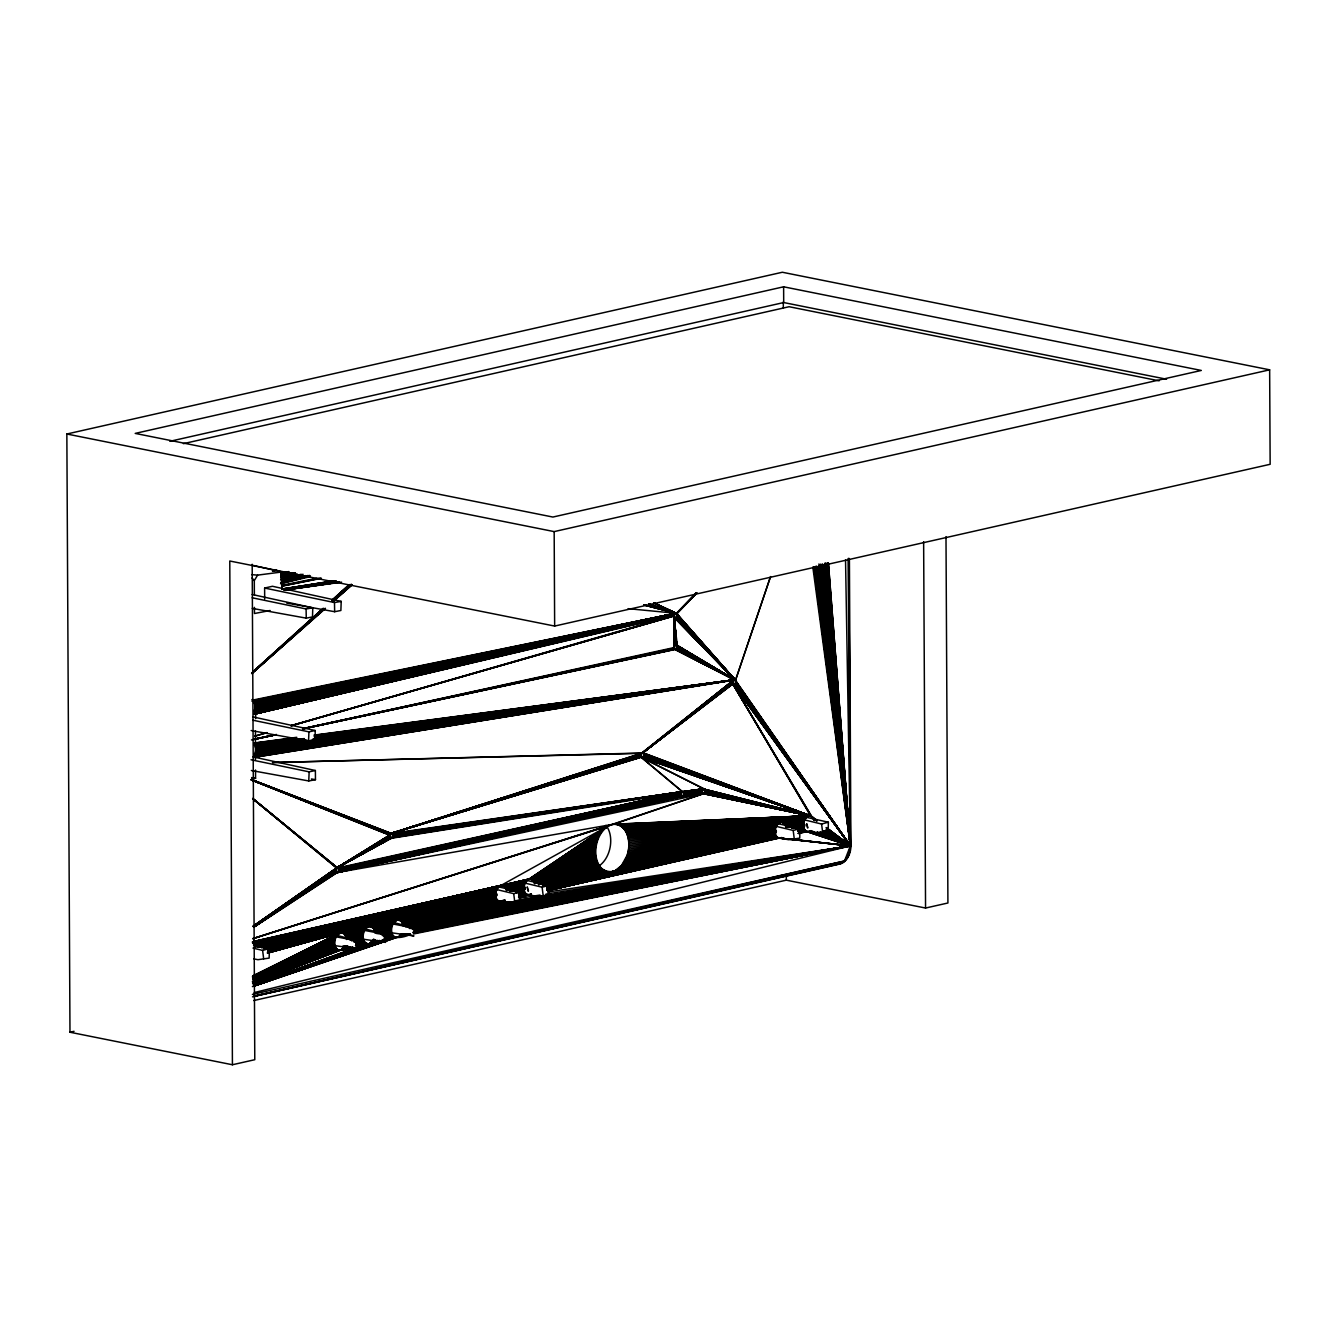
<?xml version="1.0" encoding="UTF-8"?>
<svg xmlns="http://www.w3.org/2000/svg" width="1337" height="1337" viewBox="0 0 1337 1337"><rect width="100%" height="100%" fill="white"/><g stroke="black" fill="none" stroke-linecap="round" stroke-linejoin="round"><path stroke-width="1.5" d="M282.007 588.096L282.107 571.952L253.011 565.367M255.467 759.7L255.467 730.921M255.618 718.688L255.835 700.354L251.941 699.552M335.487 870.504C338.478 861.897 340.016 877.256 335.487 870.504L253.495 926.574L335.487 870.153M352.784 947.114C347.536 950.724 334.083 953.348 334.267 943.437C334.083 939.276 335.921 934.296 340.133 932.842L495.191 894.654L496.729 888.838L500.539 885.579L253.027 941.766M379.324 940.362C374.393 945.125 362.377 946.061 362.661 937.02C362.477 932.858 364.316 927.878 368.544 926.424L495.191 894.654C494.59 900.002 500.372 903.545 505.119 900.57M816.857 820.433L809.587 815.804L613.633 824.21L337.141 872.526L682.455 796.451L684.059 793.192L703.563 788.88L390.972 838.332L389.468 837.246L390.956 833.536L641.158 757.243L704.365 789.014L704.833 792.54L703.463 793.693L337.141 872.526L253.93 927.143M410.576 934.413C404.209 937.27 390.588 941.215 391.039 930C391.056 926.023 392.894 921.36 396.939 920.006L495.191 894.654L263.406 947.064L495.191 894.102M253.311 926.207L336.54 868.031L252.96 798.908L337.225 867.696L391.44 838.165L392.727 835.541L391.758 833.586L251.389 779.655L390.053 834.154L251.306 779.755L389.568 834.973M703.596 793.677L810.356 815.904L704.733 789.348L810.356 815.904L703.463 793.693L608.97 825.481L528.934 879.144C522.433 881.116 521.046 894.62 529.017 894.888M609.221 871.991L547.368 889.673L615.037 870.688L621.488 865.54L626.869 855.814L808.033 816.088L780.039 822.372L776.212 825.648L612.714 871.557C590.152 873.379 591.155 837.731 605.611 827.603L533.664 881.317L534.533 883.59L605.611 827.603L533.898 881.735M615.939 824.26L809.203 815.821L626.869 855.814C631.315 844.65 628.724 824.478 613.633 824.21L703.463 793.693L682.104 796.501L680.683 794.278L682.321 791.671L338.478 868.281M684.059 793.192L641.158 757.243L641.342 753.216L642.83 752.748L810.723 816.005L732.843 683.992L732.91 681.018L734.949 679.931L676.171 649.431C672.946 650.501 673.681 643.832 676.589 644.919L735.35 680.215L676.723 613.666L653.91 602.853L676.321 613.382L696.493 592.625L676.539 613.499M643.649 753.516L643.515 756.358L641.576 757.477L810.723 816.005L642.83 752.748L733.562 680.182L253.93 757.377L734.264 679.848L675.018 649.515L302.563 729.033M291.215 725.757L673.881 615.922L291.215 725.69L673.881 616.09L674.115 646.891L673.881 615.922L674.717 613.817L676.321 613.382L653.693 602.887L676.321 613.382L648.529 603.772M674.182 646.556L673.881 616.09L675.787 618.045L677.274 614.987M676.171 649.431L677.458 646.64L673.898 616.424L676.271 644.785L673.881 616.257L674.784 645.42M682.789 791.638L703.563 788.88L701.825 791.337L703.229 793.727M811.074 816.155L732.843 683.992L735.283 683.909L735.517 680.416L676.806 613.767L696.895 592.943L676.723 613.666M839.435 863.903C846.923 861.713 850.365 853.09 850.382 845.87L778.953 838.149C773.739 836.778 773.872 829.458 776.212 825.648M780.424 822.288L807.648 816.255C802.501 819.046 800.963 828.556 806.612 831.547L850.382 845.87C850.332 852.906 847.173 860.995 840.188 863.702L254.03 996.266L841.675 863.084L844.499 861.011L848.828 854.31L850.382 845.87L848.878 558.95M253.529 945.042L269.389 948.601L269.155 958.094L257.924 959.699L253.93 958.896M495.041 900.119L509.029 902.926L520.243 901.322L520.477 891.829L498.668 886.932M527.062 880.515L548.872 885.412L548.655 894.904L537.424 896.509L523.435 893.701M778.151 823.742L799.961 828.639L799.743 838.132L788.512 839.736L774.524 836.929M802.919 830.511L816.907 833.319L828.138 831.714L828.372 822.222L804.573 816.89M252.141 594.48L312.791 607.817L312.49 616.909L306.257 618.145L252.275 608.385M264.676 599.06L264.626 588.046L272.447 586.274L341.202 601.399L340.885 610.491L334.651 611.711L286.67 603.037M308.563 740.965L308.931 731.857L315.164 730.52L315.248 739.729L308.563 740.965L251.155 730.537M308.763 780.958L309.148 771.85L315.382 770.513L315.465 779.705L308.763 780.958L251.373 770.513M494.79 896.442L496.746 895.606L496.261 893.283C494.072 891.378 498.166 896.074 496.528 893.851M523.185 890.024L525.14 889.189L524.656 886.866C522.466 884.96 526.561 889.657 524.923 887.434M774.29 833.252L776.229 832.416L775.744 830.093C773.555 828.188 777.666 832.884 776.028 830.661M802.685 826.834L804.623 825.999L804.139 823.676C801.949 821.77 806.061 826.467 804.423 824.227M338.829 870.404L681.636 792.072M770.229 577.434L735.434 680.316L677.257 614.836M770.58 576.548L735.517 680.416L850.382 845.87L848.828 854.31L844.499 861.011L254.13 996.082M735.668 683.207L850.382 845.87L844.499 861.011L252.409 994.427M392.343 837.163L682.438 791.654L641.459 757.444L703.797 788.863M373.792 938.992L369.48 943.487L253.696 985.001L368.628 943.721M345.147 945.944L341.085 949.905L253.245 983.514M254.364 594.998L254.297 580.609L257.623 575.127L282.107 571.952M338.328 871.64L681.519 792.172L338.896 869.718L682.321 791.671L338.679 868.649M735.367 683.792L850.382 845.87L254.214 992.589M253.896 986.138L397.874 937.07L401.334 934.112M391.891 837.814L682.438 791.654L338.027 867.847M676.622 613.583L696.744 592.792M252.71 672.093L321.682 609.605M252.442 672.143L323.236 608.335M252.726 672.177L323.27 608.452M332.462 600.146L349.325 584.904M251.623 673.23L323.036 609.104M332.261 600.48L349.308 585.105L332.295 600.614M349.408 585.372L332.445 600.948M251.674 673.33L323.086 609.204M332.512 601.032L351.163 584.336M323.253 609.471L251.724 673.43L325.108 608.335M351.23 584.453L332.579 601.132L351.313 584.536M332.729 601.282L351.414 584.62M332.813 601.349L351.598 584.77M251.857 673.53L325.459 608.452M351.715 584.821L332.98 601.449L351.815 584.854M333.18 601.516L352.032 584.904M683.04 796.15L702.66 789.398L684.093 793.677L703.446 788.897L684.076 793.342M534.081 882.169L605.611 827.603L537.975 883.072L599.862 834.405M603.522 829.525L537.959 883.088L600.697 833.068M537.975 882.554L605.611 827.603L534.265 882.621M602.536 830.628L537.992 883.088L601.583 831.815M536.321 883.339L605.611 827.603L534.416 883.088M642.128 752.731L733.562 680.182L642.83 752.748L732.843 683.992L814.032 820.4M642.479 752.681L733.562 680.182M536.254 882.821L605.611 827.603M732.659 681.636L642.83 752.748L732.776 683.859L811.425 816.339M732.609 681.803L642.83 752.748L732.726 683.725M732.542 682.137L642.83 752.748L732.659 683.591M732.509 682.472L642.83 752.748L732.826 681.168L642.83 752.748L732.576 683.291M732.509 682.655L642.83 752.748L732.559 683.14M732.526 682.823L642.83 752.748L732.526 682.973M538.059 883.155L599.076 835.809M538.026 883.222L598.374 837.263M596.636 841.942L538.109 883.339L597.723 838.784M642.746 757.277L810.723 816.005L643.699 753.65M533.664 881.317L606.714 826.801L529.335 879.061L253.462 941.432M531.307 893.801L519.023 897.144M529.719 879.011L533.162 880.598L606.714 826.801L529.335 879.061M538.142 883.256L597.138 840.338M532.878 880.281L606.714 826.801L530.104 879.011M532.577 879.997L606.714 826.801L530.488 879.027M532.26 879.746L606.714 826.801L530.856 879.094M531.925 879.529L606.714 826.801L531.224 879.194M336.222 868.331L253.295 926.223L336.038 868.582M531.591 879.345L606.714 826.801M253.044 926.29L336.54 868.031M253.161 926.391L335.871 868.866M253.595 926.14L335.804 869.017M335.57 869.652L253.512 926.424M253.545 926.29L335.62 869.485M595.583 846.889L538.243 883.49L596.202 843.563M253.495 926.524L335.487 870.337M335.487 870.671L253.512 926.708L335.587 871.289M253.529 926.758L335.554 871.139M335.637 871.44L253.612 926.976L335.687 871.574M253.813 927.126L337.024 872.543M538.159 883.456L595.851 845.218M364.065 930.519L348.305 939.109L366.856 927.226M354.188 941.766L362.645 936.418L350.578 939.142M392.744 923.583L376.733 932.624L395.251 920.792M376.95 933.711L391.039 930L382.583 935.348L391.039 930L376.95 933.176L391.056 929.382M502.545 900.486L501.007 901.222L504.951 900.319L397.356 919.906L268.219 950.356M703.947 793.526L810.356 815.904L704.816 789.448M798.573 833.553L810.423 830.879L850.382 845.87L848.861 558.248M364.349 930.017L348.322 939.042L366.455 927.51M342.74 948.952L347.72 945.811M354.355 941.632L362.645 936.418L350.561 939.593M393.379 922.63L376.616 932.641L394.85 921.093M371.134 942.535L374.46 940.446M382.75 935.215L391.039 930L378.488 933.778M364.65 929.516L348.188 939.092L366.054 927.845M343.141 948.618L346.383 946.579M354.522 941.499L362.645 936.418L350.093 940.195M393.713 922.196L376.65 932.591L394.448 921.427M371.536 942.201L374.778 940.162M382.917 935.081L391.039 930L380.226 933.644M253.128 798.841L337.108 867.73L389.518 835.14L251.206 779.956M252.609 798.39L337.225 867.696L389.451 835.291M390.855 838.349L337.225 867.696L389.418 835.458M364.968 929.065L348.222 939.059L365.686 928.212M343.509 948.251L346.985 946.095M355.692 940.713L362.645 936.418L351.832 940.061M376.683 932.557L394.081 921.795M382.349 935.365L391.039 930L380.159 934.045M389.351 835.792L337.225 867.696L390.621 838.349L337.225 867.696L389.385 835.625M538.226 883.59L595.383 848.544M390.287 838.249L337.225 867.696L389.334 835.976L337.225 867.696L390.504 838.316L337.225 867.696L389.318 836.31M348.255 939.009L365.319 928.63M343.876 947.849L347.286 945.76M355.826 940.563L362.645 936.418L351.765 940.463M347.119 946.379L341.938 949.504L347.135 946.529M355.759 941.181L362.661 937.02L354.205 942.117M374.928 933.025L395.668 920.541L374.795 931.856M373.792 941.014L370.332 943.086L375.563 940.396M384.154 934.764L391.056 930.602L382.599 935.699M390.187 838.199L337.225 867.696L389.318 836.477M354.272 941.415L362.645 936.418L351.681 940.864M382.666 934.998L391.039 930L381.897 933.711M389.418 837.112L337.225 867.696L389.802 837.864L337.225 867.696L389.385 836.945L337.225 867.696L389.986 838.048L337.225 867.696L389.334 836.644M595.283 853.507L538.427 883.757L595.266 850.215M389.719 837.764L337.225 867.696L389.468 837.246M525.692 881.551L509.882 890.208L527.781 879.646L506.238 890.526L528.165 879.445L506.021 889.506M354.422 941.198L362.645 936.418L353.419 940.463M393.045 923.098L376.583 932.674L391.958 925.187M382.817 934.78L391.039 930L381.814 934.045M526.009 881.15L509.932 890.141L527.413 879.88M806.896 816.69L789.365 826.901L805.509 817.96M389.652 837.647L337.225 867.696L389.518 837.397M527.045 880.147L509.815 890.141L526.694 880.448M789.298 826.934L806.529 816.957M337.225 867.696L389.585 837.514M516.817 892.13L523.586 888.236L510.199 891.261L523.603 887.684M806.178 817.258L789.248 826.985L804.891 818.779M797.988 827.971L803.069 825.046L791.604 827.636M346.484 938.858L367.257 926.959L346.3 937.722L346.534 939.46L367.257 926.959L346.4 938.29M355.792 941.566L362.711 937.605M375.53 940.112L370.332 943.086L375.547 940.262M384.187 935.148L391.106 931.187M509.999 890.074L526.343 880.782M805.827 817.592L789.482 826.884L807.264 816.456L785.721 827.336L807.648 816.255L780.808 822.238M797.621 828.138L803.069 825.046L791.588 828.004M355.525 940.429L362.645 936.418L353.319 940.78M383.92 934.011L391.039 930L383.585 933.493M516.433 892.23L523.586 888.236L512.104 891.194M538.326 883.724L595.232 851.87M509.915 889.59L527.781 879.646L508.093 890.091M516.45 892.765L523.603 888.787M787.627 827.402L807.264 816.456L787.593 826.901M797.738 828.572L803.086 825.597M805.192 818.361L789.365 827.018L804.356 819.698M355.642 940.229L362.645 936.418L354.138 940.63M392.46 924.101L376.7 932.674L392.192 924.636M382.282 934.764L391.039 930L382.532 934.212M355.843 941.967L362.795 938.19M384.237 935.532L391.189 931.755M525.408 881.969L509.832 890.275L525.123 882.42M518.271 892.18L523.636 889.322M797.771 828.973L803.136 826.132M781.66 837.53L547.669 890.643L776.864 837.179M363.798 931.053L348.272 939.159L363.564 931.622M354.021 940.914L362.645 936.418M382.415 934.496L391.039 930M516.767 891.762L523.586 888.236L513.993 891.01M789.265 827.168L804.607 819.23M796.25 828.572L803.069 825.046L791.571 828.372M344.796 934.429L368.11 926.558L345.598 935.683L367.692 926.742L346.3 937.722L344.144 933.761L340.567 932.741M347.035 947.498L341.52 949.721L346.851 946.98M355.776 942.401L362.895 938.741L355.909 942.334M377.268 940.329L369.914 943.304L375.262 940.563M384.17 935.984L391.29 932.324L384.304 935.917M595.416 855.128L538.443 883.857L595.633 856.699M510.065 890.275L524.873 882.888M516.182 891.929L523.586 888.236L513.96 891.328M797.52 827.82L803.069 825.046L793.443 828.138M253.746 975.592L339.28 933.159L267.801 953.014M252.526 976.227L338.462 933.644M254.214 975.425L338.06 933.945M254.03 975.575L337.659 934.279M253.863 975.743L337.292 934.647M252.676 976.428L336.924 935.048M252.509 976.628L336.573 935.482M254.231 975.926L336.255 935.933M254.097 976.144L335.938 936.435M346.166 937.17L367.692 926.742L345.815 936.151M374.561 930.753L396.086 920.324L374.21 929.733L374.694 931.304L396.086 920.324L374.393 930.234M341.52 949.721L346.985 947.381M355.859 942.769L363.029 939.293M369.914 943.304L375.296 940.696M384.254 936.351L391.423 932.875M252.944 976.879L335.654 936.936M252.827 977.113L335.403 937.488M510.015 890.375L524.622 883.373M516.283 891.746L523.586 888.236L515.848 890.96M520.143 892.113L523.82 890.358M804.122 820.183L789.515 827.185L803.905 820.684M795.766 828.556L803.069 825.046L793.393 828.439M797.788 829.809L803.303 827.168M252.726 977.364L335.169 938.039M252.626 977.631L334.952 938.607M252.543 977.882L334.768 939.192M362.995 933.376L348.372 939.309L363.346 932.19M391.741 925.772L376.817 932.758L391.557 926.357M253.328 977.765L334.601 939.794M253.261 978.032L334.484 940.396M253.211 978.316L334.384 940.997M345.999 936.652L367.692 926.742M355.976 943.12L363.196 939.811M384.371 936.702L391.591 933.393M524.405 883.874L509.982 890.475L524.221 884.392M516.366 891.545L523.586 888.236L516.45 892.397L523.586 888.236L515.781 891.194M795.849 828.355L803.069 825.046L797.721 828.171L803.069 825.046L795.281 828.004M253.178 978.584L334.3 941.616M520.243 892.531L523.937 890.86M781.577 822.255L807.648 816.255L785.621 826.818L807.648 816.255L781.192 822.238M799.727 829.341L803.42 827.67M253.161 978.868L334.267 942.234M596.737 861.145L538.644 884.175L595.918 858.237M253.161 979.152L334.25 942.836M253.161 979.419L334.267 943.437M254.063 979.302L334.317 944.022M348.389 939.242L363.163 932.775M254.097 979.57L334.4 944.607M516.45 891.328L523.586 888.236L516.567 892.314L523.586 888.236L516.517 891.127M791.22 826.617L803.704 821.202M795.933 828.138L803.069 825.046L796 827.921M254.147 979.837L334.501 945.159M356.093 943.454L363.397 940.312M384.488 937.036L391.791 933.894M518.505 893.734L524.087 891.328M785.504 826.316L807.648 816.255L781.961 822.322M798.005 830.544L803.57 828.138M254.214 980.088L334.634 945.71M675.937 649.531L734.949 679.931L675.82 649.581M703.713 793.643L810.356 815.904L704.883 789.565M254.281 980.322L334.802 946.228M538.61 884.091L596.285 859.724M252.459 981.358L334.985 946.73M252.543 981.575L335.203 947.214M252.66 981.776L335.453 947.666M252.777 981.96L335.721 948.067M501.325 885.428L528.934 879.144L504.484 886.698L505.687 888.587L528.55 879.278L504.484 886.698L500.924 885.478L607.834 826.082L252.793 938.691L611.293 824.611M509.898 890.693L524.054 884.927M518.539 894.119L524.254 891.779L518.639 894.069M782.68 822.573L785.187 825.397L807.648 816.255L782.329 822.439M791.17 826.784L803.537 821.737M798.122 830.879L803.754 828.589L798.039 830.912M373.19 928.012L373.992 929.248L396.504 920.14L373.19 928.012L368.962 926.324M252.91 982.143L336.005 948.451M376.767 932.892L391.407 926.942M346.718 947.632L341.085 949.905L348.857 947.281M253.044 982.294L336.322 948.802M254.247 982.01L336.657 949.12M337.008 949.404L252.492 982.896L337.359 949.638M252.827 983.096L337.743 949.838M252.994 983.163L338.144 949.989M253.178 983.213L338.545 950.106M253.361 983.247L338.963 950.189M339.381 950.206L252.693 983.581L339.799 950.206M505.503 888.152L528.55 879.278L504.768 887.016M518.689 894.436L524.455 892.214M784.986 824.962L807.648 816.255L783.031 822.756M798.189 831.246L803.938 829.024M253.061 983.564L340.233 950.139M345.347 935.231L368.11 926.558L345.08 934.814M373.742 928.814L396.504 920.14L373.474 928.396M348.673 947.014L341.085 949.905L348.756 947.164M356.26 944.123L363.848 941.231M384.655 937.705L392.242 934.814M510.266 890.643L523.903 885.462M791.705 826.717L803.403 822.272M362.879 933.978L348.355 939.376L362.778 934.58M391.273 927.56L378.572 932.29L391.173 928.162M597.255 862.515L538.677 884.258L597.856 863.819M505.269 887.751L528.55 879.278L505.035 887.367M253.646 984.767L366.94 943.688L356.829 946.128M518.856 894.737L524.672 892.615M784.769 824.561L807.648 816.255L783.365 822.974M798.339 831.547L804.172 829.425M253.796 984.784L367.357 943.755M253.946 984.801L367.775 943.788M253.378 985.051L368.193 943.788M356.444 944.407L364.115 941.649M377.168 940.73L369.48 943.487L377.251 940.864M384.839 937.989L392.51 935.231M253.896 985.252L379.39 940.83M385.273 938.741L393.111 935.967L383.853 938.908M393.446 936.284L253.997 985.352L393.797 936.552M510.233 890.776L523.786 886.013M791.671 826.901L803.286 822.823M684.093 793.844L702.66 789.398L682.572 796.417L701.825 792.005M254.247 985.519L394.164 936.802M682.923 796.234L702.66 789.398L684.076 794.011M394.532 937.003L253.712 985.82L394.933 937.153M683.942 794.696L702.66 789.398L682.572 796.417L701.808 791.838L682.455 796.451L702.66 789.398L684.059 794.178L702.66 789.398L683.257 795.95L702.66 789.398L683.992 794.529M395.334 937.27L253.98 985.904L395.752 937.337M519.04 895.021L524.923 892.999M798.523 831.831L804.406 829.809M254.247 985.937L396.17 937.371M784.518 824.177L807.648 816.255L783.683 823.224M252.426 986.606L396.588 937.354M356.628 944.657L364.399 942.033M385.023 938.24L392.794 935.616M702.36 789.766L682.572 796.417L701.808 791.504M683.441 795.716L702.66 789.398L683.892 794.846M702.276 789.9L682.572 796.417L701.825 791.337M547.301 888.921L603.722 870.437L540.85 884.359L602.736 869.785M519.241 895.289L525.174 893.35M548.371 888.503L603.722 870.437L542.872 884.392M798.724 832.099L804.673 830.16M702.66 789.398L683.708 795.314M702.209 790.033L682.455 796.451L701.841 791.17M538.627 884.459L598.508 865.022M546.683 888.955L603.722 870.437L542.839 884.893M784.267 823.826L807.648 816.255L783.983 823.508M546.967 888.737L603.722 870.437L542.538 885.445M390.605 833.686L251.44 779.621L391.072 833.503L641.242 753.333L272.43 762.541L641.559 753.032M251.557 779.588L391.072 833.503L641.058 753.583M523.703 886.581L510.216 890.893L523.636 887.133M547.251 888.503L603.722 870.437L544.443 885.428M791.638 827.085L803.186 823.375M392.526 836.711L682.438 791.654L391.072 833.503L640.891 753.867M641.075 757.16L391.072 833.503L640.807 754.018M344.478 934.078L368.544 926.424L341.002 932.691M372.873 927.661L396.939 920.006L369.396 926.274M349.91 947.097L340.668 950.055L352.6 947.064M355.458 945.343L364.717 942.384M640.991 757.06L391.072 833.503L640.757 754.168M640.824 756.826L391.072 833.503L640.64 754.486M640.707 756.575L391.072 833.503L640.59 754.653M252.877 938.641L608.97 825.481M547.518 888.236L603.722 870.437L544.343 885.896M547.251 889.155L604.775 870.972M640.657 756.441L391.072 833.503L640.54 754.987M640.573 756.14L391.072 833.503L640.507 755.154M640.54 755.99L391.072 833.503L640.49 755.489M548.203 887.818L603.722 870.437L546.198 885.829M391.072 833.503L640.507 755.656M519.826 895.406L525.458 893.668L519.909 895.389M548.437 887.517L603.722 870.437L548.053 885.729M799.309 832.216L804.958 830.478L799.409 832.182M547.05 889.389L605.845 871.39M702.009 790.501L682.455 796.451L701.958 790.668M546.716 887.785L603.722 870.437L547.903 886.147M599.243 866.159L538.677 884.526L600.029 867.212M344.144 933.761L368.544 926.424L341.42 932.674M372.538 927.343L396.939 920.006L369.814 926.257M350.144 938.975L362.695 935.198M378.538 932.557L391.089 928.78M350.043 947.231L340.668 950.055L350.461 947.498M355.675 945.526L365.051 942.702M546.933 887.434L603.722 870.437L547.719 886.548M547.301 889.473L606.948 871.707M504.183 886.414L528.934 879.144L501.709 885.428M547.134 887.049L603.722 870.437M520.06 895.623L525.759 893.952M776.496 825.196L612.714 871.557L780.039 822.372L626.301 857.385M799.543 832.433L805.258 830.762M608.068 871.908L547.1 889.64L610.374 871.958M616.19 870.086L780.039 822.372L625.649 858.889M776.797 824.779L612.714 871.557L778.134 823.375M617.31 869.368L780.039 822.372L624.931 860.359M777.115 824.377L612.714 871.557L777.783 823.676M791.604 827.269L803.119 823.943M254.799 736.135L267.166 732.592L255.15 736.069M290.898 725.74L673.948 615.421L255.601 713.874L675.168 613.466M612.714 871.557L777.432 824.01M343.81 933.493L368.544 926.424L341.837 932.708M372.204 927.076L396.939 920.006L370.65 926.357M618.396 868.549L780.039 822.372L624.162 861.763M350.177 947.331L340.668 950.055L350.311 947.415M355.876 945.694L365.402 942.986M619.466 867.646L780.039 822.372L623.326 863.1M611.544 871.808L547.435 889.757L775.961 826.116M503.865 886.164L528.934 879.144L502.094 885.445M267.968 952.963L340.133 932.842L268.018 950.774M268.587 952.729L340.133 932.842L267.801 951.159M520.294 895.823L526.076 894.202M799.793 832.633L805.576 831.012M268.887 952.562L340.133 932.842L267.567 951.526M620.502 866.643L780.039 822.372L622.424 864.354M547.435 889.807L775.727 826.6M267.216 952.913L340.133 932.842L268.971 951.459M775.51 827.102L547.418 889.84L775.31 827.62M267.868 952.596L340.133 932.842L268.72 951.777M268.169 952.345L340.133 932.842L268.453 952.078M343.442 933.243L368.544 926.424L342.255 932.775M371.836 926.825L396.939 920.006L371.051 926.474M621.488 865.54L780.039 822.372M774.725 830.361L547.501 890.041L775.142 828.155M356.11 945.844L365.77 943.22M774.792 829.809L547.518 890.007L775.009 828.706M503.531 885.946L528.934 879.144L502.461 885.512M518.606 896.509L526.41 894.42M798.089 833.319L805.91 831.23M252.994 948.1L262.604 950.406L269.389 948.601M496.395 889.473L513.692 893.634L520.477 891.829M524.789 883.055L542.103 887.216L548.872 885.412M547.518 889.957L774.875 829.241M775.895 826.283L793.192 830.444L799.961 828.639M804.289 819.848L821.587 824.027L828.372 822.222M280.887 575.194L288.926 572.554M280.87 575.211L288.993 573.088M538.778 884.643L600.881 868.164M350.578 938.992L362.661 935.8M280.82 574.175L288.892 572.052M288.976 573.172L280.904 575.278L290.981 572.754L280.971 575.411L289.059 573.105M280.753 573.69L288.825 571.567M280.971 575.311L291.065 572.671M343.057 933.059L368.544 926.424L342.656 932.892M371.452 926.625L396.939 920.006M774.808 833.068L547.518 890.241L774.691 830.912M356.344 945.961L366.137 943.421M280.553 572.737L284.58 571.701M253.395 941.833L500.539 885.579L261.3 947.348L495.308 892.999M499.771 885.863L261.333 947.331L495.392 892.447M499.019 886.297L261.317 947.348L495.509 891.896M503.197 885.762L528.934 879.144L502.829 885.629M518.84 896.642L526.761 894.603M774.741 832.55L547.501 890.208L774.675 831.464M791.604 827.453L803.086 824.494M798.323 833.452L806.244 831.413M291.182 573.038L281.054 575.595L291.148 572.854M259.278 947.331L500.539 885.579L253.763 941.933M498.651 886.565L261.3 947.348L495.659 891.344M498.283 886.866L261.3 947.365L495.826 890.81M547.501 890.158L774.691 832.015M272.781 571.384L276.826 570.347M280.987 575.528L291.082 572.971M257.222 947.315L500.539 885.579L254.114 942.067M497.949 887.216L261.333 947.365L496.01 890.292M497.615 887.567L261.333 947.365L496.228 889.79M272.481 571.15L276.525 570.114M257.155 946.78L500.539 885.579L252.442 942.719M497.297 887.969L261.317 947.381L496.462 889.306M848.093 558.532L850.382 845.87L403.273 926.023L401.267 921.243L397.356 919.906L495.208 895.205M291.115 573.155L281.004 575.679L293.187 572.871M497.013 888.386L261.317 947.381L496.729 888.838M356.578 946.061L366.539 943.571M281.104 575.746L293.254 572.737M252.777 942.936L500.539 885.579L255.049 946.78L253.395 943.471L500.539 885.579L254.916 946.278M540.683 884.242L601.784 869.033M505.035 900.219L501.007 901.222L504.801 900.302M519.09 896.743L527.112 894.737M774.908 833.586L547.518 890.275L775.778 835.859M702.761 789.298L684.093 793.677L703.329 788.947M510.333 901.673L397.356 919.906L495.242 895.74M775.025 834.087L547.535 890.325L775.544 835.441M684.093 793.677L702.978 789.131M254.765 945.811L500.539 885.579L253.094 943.187M268.403 950.289L495.191 894.654L263.389 947.599M775.176 834.555L547.535 890.358L775.343 835.007M280.536 583.768L310.234 576.648M254.598 945.359L500.539 885.579L253.679 943.788M268.603 949.822L495.191 894.654L263.356 948.134M282.374 582.481L308.697 576.13M281.388 583.316L310.435 575.946M254.398 944.925L500.539 885.579L253.946 944.139M268.787 949.32L495.191 894.654L263.289 948.668M499.854 901.372L397.356 919.906L495.325 896.275M281.372 581.829L307.744 575.528M280.653 582.631L309.515 575.411M253.88 714.108L675.519 613.315L252.476 700.153M254.18 944.524L500.539 885.579M268.954 948.819L495.191 894.654L265.161 948.752M519.926 896.676L527.48 894.854M295.26 572.771L281.088 576.13L295.427 572.888M281.622 581.428L305.956 575.612M254.582 713.774L675.519 613.315L253.829 700.471M674.266 614.452L255.451 713.824L674.934 613.616M255.467 713.791L674.433 614.184M267.066 948.802L495.191 894.654M776.012 836.227L547.602 890.475L778.585 838.082M282.09 580.525L302.546 575.278M254.047 713.173L675.519 613.315L252.877 701.457M674.132 614.753L255.618 713.808L674.032 615.087M370.232 926.29L495.409 896.776M776.279 836.578L547.618 890.509L778.218 837.981M280.569 580.024L303.081 574.292M255.066 712.053L675.519 613.315L255.451 701.591M520.193 896.709L527.864 894.921M776.563 836.895L547.635 890.526L777.85 837.831M280.87 579.021L301.176 574.292M253.746 711.234L675.519 613.315L255.701 701.908M681.235 792.54L337.258 872.493L701.858 792.172M681.068 792.824L337.258 872.493L681.552 796.334L337.141 872.526L681.519 792.172L338.696 870.905M295.393 573.038L281.188 576.331L295.377 573.189M281.121 577.467L295.343 574.208M281.054 577.985L297.299 574.241M253.946 710.766L675.519 613.315L253.88 702.677M680.934 793.125L337.258 872.493L681.352 796.2M680.817 793.443L337.258 872.493L681.085 795.899M261.367 947.498L495.242 893.551M499.47 901.339L397.356 919.906L495.542 897.277M518.522 897.177L528.249 894.938M777.181 837.43L547.685 890.559L777.516 837.647M281.154 576.949L295.377 573.69M254.448 709.763L675.519 613.315L254.264 703.446M680.75 793.777L337.258 872.493L681.018 795.782L337.141 872.526L680.717 793.944M254.582 709.262L675.519 613.315L254.431 703.864M680.683 794.278L337.258 872.493L680.834 795.398L337.141 872.526L680.75 795.097M495.927 896.174L496.746 895.606M775.41 832.984L776.229 832.416M803.804 826.567L804.623 825.999M518.773 897.177L528.633 894.938M66.85 434.007L782.346 272.247L1269.649 369.831L1270.15 464.29L554.654 626.067L229.78 561.005L232.421 1064.753L69.975 1032.231L66.85 434.007L554.17 531.608L1269.649 369.831M783.616 286.803L135.204 433.405L552.9 517.051L1201.311 370.449L783.616 286.803L783.699 302.546L169.832 441.327M183.386 443.667L789.114 306.725L1159.129 380.828M254.765 708.242L675.636 613.299L254.682 704.766M675.536 618.112L735.35 680.215L677.291 615.321M251.473 739.946L255.367 739.06M642.161 757.527L810.723 816.005L643.749 753.784M338.863 869.401L682.321 791.671L338.729 868.783M808.434 815.954L628.39 839.469M252.375 941.9L501.057 885.679M499.085 901.272L397.356 919.906L495.693 897.745M527.931 890.977L527.213 886.899L528.466 891.044M807.431 827.787L806.696 823.709L807.966 827.837M69.975 1032.231L74.053 1031.312M252.509 996.834L839.954 864.02A15.91 10.796 -78.7 0 0 850.917 845.97L849.413 559.05M253.763 1000.561L786.323 880.164L925.555 908.04L947.916 902.993L945.994 536.622M232.421 1064.753L254.782 1059.706L252.192 564.264M254.832 707.741L675.636 613.299L254.765 705.234M524.321 889.757L525.14 889.189M254.882 706.721L675.636 613.299L254.866 706.22M498.718 901.171L397.356 919.906L495.86 898.213M274.269 734.832L253.863 739.277L276.375 734.615L253.88 739.344L276.341 734.548M674.199 648.512L302.847 728.749L674.049 647.576M302.814 728.632L674.115 648.228M674.383 648.913L302.864 728.799L674.717 649.314M674.533 649.13L302.881 728.849L674.617 649.23M498.367 901.021L397.356 919.906L496.06 898.631M276.391 734.615L253.93 739.428L276.157 734.698M684.026 793.025L703.563 788.88L682.906 791.654L703.563 788.88L683.992 792.874L703.563 788.88L683.123 791.738M627.371 854.226L808.818 815.871L628.591 841.04M498.016 900.837L397.356 919.906L496.278 899.049M497.682 900.62L397.356 919.906L496.528 899.417M281.957 585.84L319.125 578.269M627.805 852.605L808.818 815.871L628.724 842.661M497.364 900.369L397.356 919.906L496.779 899.768M281.856 585.305L316.936 578.236M282.007 585.974L320.997 578.119M251.874 701.14L255.835 700.354M251.607 779.07L255.568 778.268L255.534 770.012M413.367 934.011L850.382 845.87L845.536 559.952M282.057 586.158L321.097 578.386M397.356 919.906L497.063 900.085M399.93 935.783L410.175 933.727M414.269 932.908L850.382 845.87L828.422 563.195M399.546 936.117L409.74 934.062M413.818 933.259L850.382 845.87L828.338 562.877M401.016 934.563L405.094 933.761M413.267 932.156L850.382 845.87L828.121 563.779M400.665 934.998L406.799 933.794M412.932 932.574L850.382 845.87L827.854 563.495M701.958 792.624L682.338 796.484L703.463 793.693M413.935 931.221L850.382 845.87L827.519 563.178M413.584 931.705L850.382 845.87L827.135 562.86M628.156 850.95L808.818 815.871L628.774 844.299M414.47 930.201L850.382 845.87L826.818 564.08M414.219 930.719L850.382 845.87L826.316 563.713M414.704 929.65L850.382 845.87L825.748 563.328M270.124 610.508L254.465 613.516L254.431 607.349M412.866 929.482L850.382 845.87L825.113 562.91M683.892 792.59L703.563 788.88L683.224 791.788A2.457 1.671 -78.7 0 0 681.252 795.047A2.457 1.671 -78.7 0 0 684.059 795.699A2.457 1.671 -78.7 0 0 683.424 791.771L703.563 788.88L683.424 791.939M702.009 792.757L682.338 796.484L702.995 793.693L682.338 796.484L701.875 792.323L682.338 796.484L702.777 793.61L682.338 796.484L702.075 792.891M411.194 928.714L850.382 845.87L824.578 564.013M413.049 928.914L850.382 845.87L824.043 565.584M409.272 928.496L850.382 845.87L823.208 564.515M628.44 849.279L808.818 815.871L628.741 845.953M409.373 927.895L850.382 845.87L822.372 563.896M407.434 927.076L850.382 845.87L821.653 564.799M409.44 927.293L850.382 845.87L820.734 564.064M405.395 926.842L850.382 845.87L819.949 564.832M405.378 926.24L850.382 845.87L818.946 563.947M403.206 925.438L850.382 845.87L818.328 566.637M403.089 924.886L850.382 845.87L817.475 567.189M702.142 793.008L682.338 796.484L702.226 793.125M628.624 847.608L808.818 815.871M402.955 924.335L850.382 845.87L816.406 566.052M402.604 923.315L850.382 845.87L815.503 566.437M402.788 923.817L850.382 845.87L814.617 566.721M402.387 922.831L850.382 845.87L813.715 566.921M264.626 588.046L334.484 602.552L341.202 601.399M252.192 597.773L306.089 608.97L312.791 607.817M401.869 921.978L850.382 845.87L812.812 567.038M402.136 922.396L850.382 845.87L735.851 681.235M683.692 792.223L703.563 788.88L683.525 792.022M401.267 921.243L850.382 845.87L735.918 681.703M401.585 921.594L850.382 845.87L735.918 682.037M400.599 920.641L850.382 845.87L735.902 682.221L850.382 845.87L400.95 920.926M399.462 920.057L510.65 901.756M514.762 901.088L850.382 845.87L735.818 682.722M400.231 920.408L850.382 845.87L735.601 683.357M683.608 792.122L703.563 788.88M702.293 793.225L682.338 796.484L702.376 793.326M514.461 901.004L850.382 845.87L735.534 683.508M253.863 756.909L734.264 679.848L313.978 735.133M281.973 589.015L332.829 580.977M281.789 589.099L334.668 580.776M282.692 589.015L334.1 581.06M254.849 756.057L734.264 679.848L314.563 735.333M519.14 898.364L540.064 895.038M545.88 894.135L850.382 845.87L735.283 683.909M284.547 588.898L336.072 580.826M253.813 755.271L734.264 679.848L315.114 735.668M254.531 753.968L734.264 679.848L314.178 736.587M254.297 754.419L734.264 679.848L314.579 737.172M284.463 589.032L335.838 581.16M254.732 753.5L734.264 679.848L314.93 737.857M392.66 836.21L682.438 791.654L392.059 833.787M547.568 892.063L850.382 845.87L735.183 684.043M255.217 752.497L734.264 679.848L313.125 738.893M392.727 835.709L682.438 791.654L392.393 834.204M335.654 581.545L284.346 589.266L335.587 581.695M255.451 751.494L734.264 679.848L313.226 739.294M392.71 835.207L682.438 791.654L392.627 834.739M284.213 589.951L339.514 582.13L284.229 590.035L337.476 582.28L284.229 589.784L335.554 581.829M284.263 589.517L335.503 581.979M255.534 750.976L734.264 679.848L255.584 748.419M255.634 749.94L734.264 679.848L255.634 749.422M255.434 747.467L307.025 740.18M284.229 590.118L341.587 582.147M255.317 746.999L304.736 739.662M255.016 746.13L304.435 738.926M254.632 745.361L304.251 738.576M254.164 744.676L296.797 738.342M254.281 743.138L295.962 737.807M255.233 743.639L296.246 737.957M253.946 743.038L296.781 737.305M675.586 649.615L734.949 679.931L675.469 649.615M628.089 837.931L809.203 815.821L617.076 824.461M627.721 836.444L809.203 815.821L618.179 824.762M627.27 835.007L809.203 815.821L619.248 825.196M626.752 833.653L809.203 815.821L620.284 825.731M626.167 832.349L809.203 815.821L621.287 826.383M625.499 831.129L809.203 815.821L622.24 827.135M624.78 829.993L809.203 815.821L623.142 828.004M623.978 828.957L809.203 815.821M675.302 618.129L735.35 680.215L677.291 615.488M641.91 757.544L810.723 816.005L643.799 753.934M251.623 574.643L257.623 575.127M628.089 608.669L675.987 613.282L643.849 604.859M779.722 838.165L850.382 845.87L735.083 684.143M780.106 838.115L850.382 845.87L734.982 684.243M780.507 838.032L784.618 838.483M788.73 838.951L850.382 845.87L734.865 684.343M391.24 932.741L413.985 935.95L403.908 933.794M362.845 939.159L385.591 942.368L377.519 940.646M334.451 945.577L357.18 948.785L343.091 945.777M251.64 777.582L255.568 778.268M824.194 830.979L828.138 831.714M516.316 900.586L520.243 901.322M392.226 923.867L413.935 927.978L391.774 921.962M363.831 930.285L385.541 934.396L363.38 928.379M335.437 936.702L357.146 940.813L336.991 935.348M311.421 778.936L315.465 779.705M783.699 302.546L1166.583 379.223M252.827 720.192L308.931 731.857M251.038 759.767L309.148 771.85M704.281 793.276L810.356 815.904L705.017 789.816L810.356 815.904L704.164 793.376M704.382 793.175L810.356 815.904L705.117 790.1M704.582 792.941L810.356 815.904L705.151 790.251M704.482 793.058L810.356 815.904L705.184 790.418L810.356 815.904L704.666 792.808M705.217 790.902L810.356 815.904L704.749 792.674L810.356 815.904L705.217 790.735M252.676 716.833L315.164 730.52M252.877 756.826L315.382 770.513M704.9 792.39L810.356 815.904L705.217 791.069M705.151 791.588L810.356 815.904L705.084 791.905M705.117 791.755L810.356 815.904M643.983 604.959L676.104 613.299L643.882 604.942M733.595 684.628L850.382 845.87L807.347 831.731M807.732 831.748L850.382 845.87L734.748 684.427M808.116 831.748L850.382 845.87L734.648 684.494M808.517 831.698L850.382 845.87L734.414 684.611L850.382 845.87L808.902 831.597M648.763 603.772L676.221 613.332L653.626 602.887M642.512 757.41L810.723 816.005L643.866 754.235M642.629 757.344L810.723 816.005L643.882 754.402M809.286 831.48L850.382 845.87L734.163 684.678M643.348 756.642L810.723 816.005L643.899 754.553M809.67 831.313L850.382 845.87L733.929 684.694M643.715 755.89L810.723 816.005L642.963 757.093L810.723 816.005L643.899 754.72M643.649 756.057L810.723 816.005L643.899 754.887L810.723 816.005L643.164 756.892L810.723 816.005L643.866 755.238M643.765 755.739L810.723 816.005L643.431 756.508L810.723 816.005L643.816 755.572M810.055 831.113L850.382 845.87L733.478 684.594M810.79 830.611L850.382 845.87L732.927 684.093M389.869 834.388L251.289 779.789L389.635 834.823M389.786 834.539L251.256 779.822L389.702 834.672M816.757 832.533L850.382 845.87L826.249 827.553M817.057 832.232L850.382 845.87L827.252 828.355M817.325 831.932L850.382 845.87L827.419 828.539M819.782 832.533L850.382 845.87L827.586 828.756M820.032 832.199L850.382 845.87L827.72 828.99M820.25 831.848L850.382 845.87L826.249 828.038M822.322 832.366L850.382 845.87L826.968 828.756M822.506 832.015L850.382 845.87L827.068 829.04M822.673 831.631L850.382 845.87L827.168 829.341M674.75 617.978L735.35 680.215L677.274 615.655M676.288 649.347L735.066 679.998L677.124 645.47M676.622 649.08L735.066 679.998L677.19 645.587M676.723 648.963L735.066 679.998L677.257 645.721M822.807 831.246L850.382 845.87L827.252 829.659M676.806 648.846L735.066 679.998L677.307 645.855L735.066 679.998L676.405 649.264L735.066 679.998L677.391 646.155M676.906 648.712L735.066 679.998L677.424 646.306M676.99 648.579L735.066 679.998L677.441 646.473L735.066 679.998L677.074 648.445M677.14 648.295L735.066 679.998L677.458 646.807M822.94 830.845L850.382 845.87L827.302 829.993M677.207 648.127L735.066 679.998L677.458 646.974M677.257 647.977L735.066 679.998L677.441 647.141M677.307 647.81L735.066 679.998L677.358 647.643M824.344 831.163L850.382 845.87L826.266 829.575M824.428 830.778L850.382 845.87L826.283 829.943M826.216 831.413L850.382 845.87L826.299 830.31M826.266 831.046L850.382 845.87L826.283 830.678M813.381 818.545L816.606 820.918M813.163 818.127L816.406 820.55M812.913 817.759L816.172 820.199M812.662 817.408L815.938 819.882M812.378 817.091L817.325 820.834M336.874 867.813L253.044 798.874L336.757 867.88M677.257 615.822L735.35 680.215L674.45 617.744L676.589 644.919L674.366 617.644M675.185 618.129L735.35 680.215L677.224 615.989L735.35 680.215L675.787 618.045M675.904 617.995L735.35 680.215L677.157 616.324M676.021 617.945L735.35 680.215L677.107 616.491M676.121 617.861L735.35 680.215L677.04 616.658M676.238 617.778L735.35 680.215L676.973 616.808M676.355 617.694L735.35 680.215L676.906 616.959M676.455 617.594L735.35 680.215L676.823 617.092M676.555 617.477L735.35 680.215M677.224 614.669L735.434 680.316L677.14 614.368M252.041 577.968L254.297 580.609M821.587 824.027L822.656 832.416M793.192 830.444L794.262 838.834M542.103 887.216L543.173 895.606M513.692 893.634L514.778 902.024M262.604 950.406L263.673 958.796M673.998 616.892L676.589 644.919L674.283 617.544M674.032 617.025L676.589 644.919L674.216 617.427M674.082 617.176L676.589 644.919L674.149 617.31M675.001 645.203L673.881 616.257L676.037 644.752L673.881 616.257L674.884 645.303M673.881 616.257L675.803 644.768M674.249 646.406L673.881 616.09L674.7 645.537M673.881 616.09L674.433 645.938M334.484 602.552L334.651 611.711M306.089 608.97L306.257 618.145M923.633 541.669L925.555 908.04M783.298 301.861L783.332 308.128M786.306 875.986L786.323 880.164M554.17 531.608L554.654 626.067M605.945 825.347A24.166 16.412 -78.7 0 1 598.14 866.46M810.957 830.979A8.055 5.465 -78.7 0 1 803.855 827.436A8.055 5.465 -78.7 0 1 807.548 816.706A8.055 5.465 -78.7 0 1 814.551 820.5M782.178 837.63A8.055 5.465 -78.7 0 1 775.393 833.519A8.055 5.465 -78.7 0 1 779.27 823.057A8.055 5.465 -78.7 0 1 786.156 826.918M531.457 894.169A8.055 5.465 -78.7 0 1 524.371 890.626A8.055 5.465 -78.7 0 1 528.048 879.896A8.055 5.465 -78.7 0 1 535.051 883.69M503.063 900.586A8.055 5.465 -78.7 0 1 495.977 897.043A8.055 5.465 -78.7 0 1 499.654 886.314A8.055 5.465 -78.7 0 1 506.656 890.108M402.17 933.727A8.858 6.016 -78.7 0 1 392.61 934.63A8.858 6.016 -78.7 0 1 395.501 921.093A8.858 6.016 -78.7 0 1 403.791 926.123M373.775 940.145A8.858 6.016 -78.7 0 1 364.199 941.047A8.858 6.016 -78.7 0 1 367.107 927.51A8.858 6.016 -78.7 0 1 375.396 932.541M345.665 946.044A8.858 6.016 -78.7 0 1 335.971 947.766A8.858 6.016 -78.7 0 1 338.579 934.045A8.858 6.016 -78.7 0 1 347.002 938.975M253.295 943.036A8.055 5.465 -78.7 0 1 255.568 946.88M349.275 584.603L332.412 599.878L349.275 584.603M323.32 609.555L251.757 673.464L323.387 609.622M335.737 871.707L253.579 926.909L335.804 871.841M336.055 872.159L253.662 927.042L336.139 872.242M347.419 946.044L342.339 949.253L347.419 946.195M374.126 940.696L370.733 942.836L374.126 940.797M523.586 888.236L516.55 892.08L523.586 888.236M803.069 825.046L797.805 827.937L803.069 825.046M523.72 889.84L518.238 892.615L523.72 889.84M803.203 826.65L797.721 829.425L803.203 826.65M363.614 940.797L356.093 943.838L363.614 940.797M392.008 934.362L384.504 937.404L392.008 934.362M293.321 572.971L281.154 575.929L293.288 573.105M335.771 581.294L284.413 589.116L335.704 581.411M390.27 833.937L251.373 779.688L390.153 834.037M643.247 752.982L643.147 752.898A2.457 1.671 -78.7 0 0 641.058 756.09A2.457 1.671 -78.7 0 0 643.882 756.742A2.457 1.671 -78.7 0 0 643.247 752.815M735.885 683.892A2.457 1.671 -78.7 0 0 735.25 679.965A2.457 1.671 -78.7 0 0 733.077 683.24A2.457 1.671 -78.7 0 0 735.885 683.892M705.184 792.925A2.457 1.671 -78.7 0 0 704.549 788.997A2.457 1.671 -78.7 0 0 702.376 792.273A2.457 1.671 -78.7 0 0 705.184 792.925M677.257 617.343A2.457 1.671 -78.7 0 0 676.622 613.399A2.457 1.671 -78.7 0 0 674.45 616.691A2.457 1.671 -78.7 0 0 677.257 617.343M677.424 648.813A2.457 1.671 -78.7 0 0 676.789 644.885A2.457 1.671 -78.7 0 0 674.617 648.178A2.457 1.671 -78.7 0 0 677.424 648.813M623.844 863.201A24.166 16.412 -78.7 0 0 617.594 824.561A24.166 16.412 -78.7 0 0 596.152 856.8A24.166 16.412 -78.7 0 0 623.844 863.201M392.694 837.547A2.457 1.671 -78.7 0 0 392.059 833.62A2.457 1.671 -78.7 0 0 389.886 836.895A2.457 1.671 -78.7 0 0 392.694 837.547M338.863 871.741A2.457 1.671 -78.7 0 0 338.228 867.813A2.457 1.671 -78.7 0 0 336.038 871.089A2.457 1.671 -78.7 0 0 338.863 871.741"/></g></svg>
